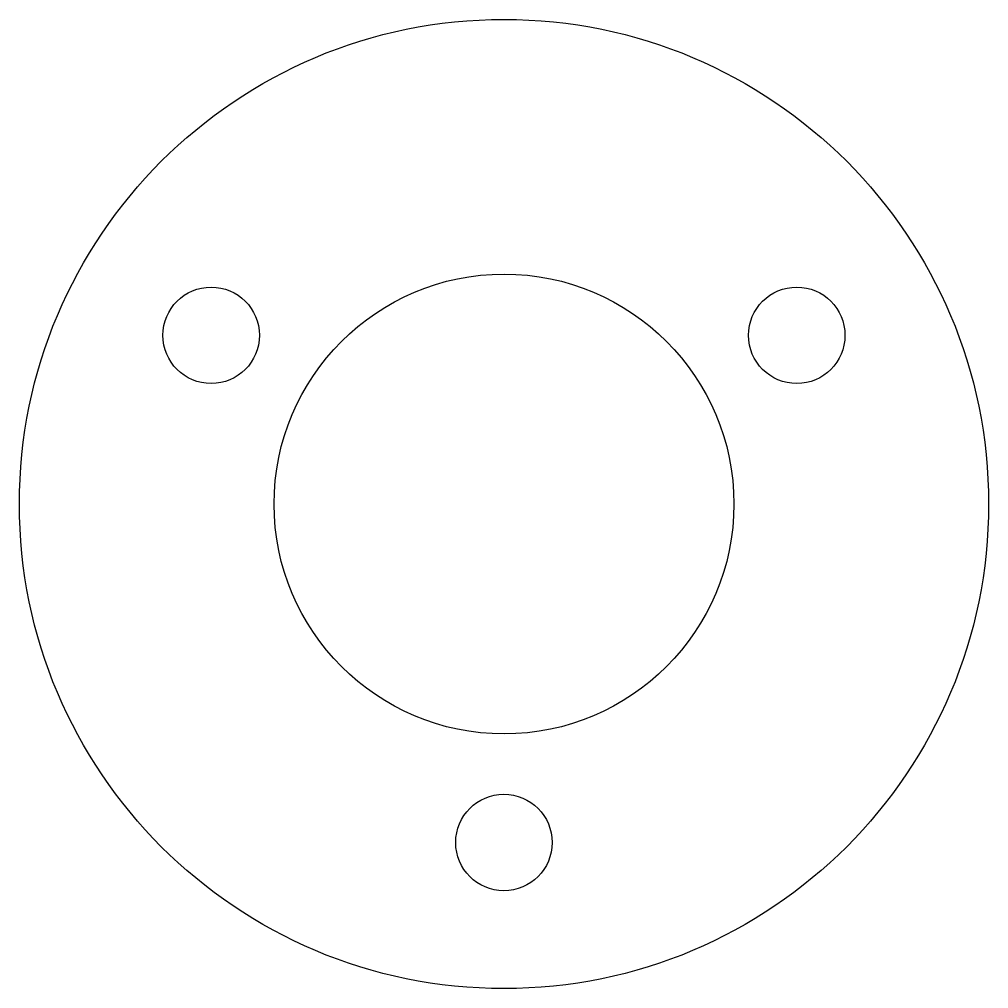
# Model space of a CAD drawing. Header units: millimetres. Extents: x 0 to 43, y 0 to 43.
import ezdxf

# ---------------------------------------------------------------- set-up
doc = ezdxf.new("R2010")
doc.units = ezdxf.units.MM

msp = doc.modelspace()

# ---------------------------------------------------------------- linework, layer by layer
for centre, radius in [((21.5, 21.5), 21.5), ((21.5, 21.5), 10.2), ((8.506455, 28.983), 2.14), ((34.48722, 28.983), 2.14), ((21.496835, 6.483), 2.14)]:
    msp.add_circle(centre, radius)

doc.saveas('drawing.dxf')
